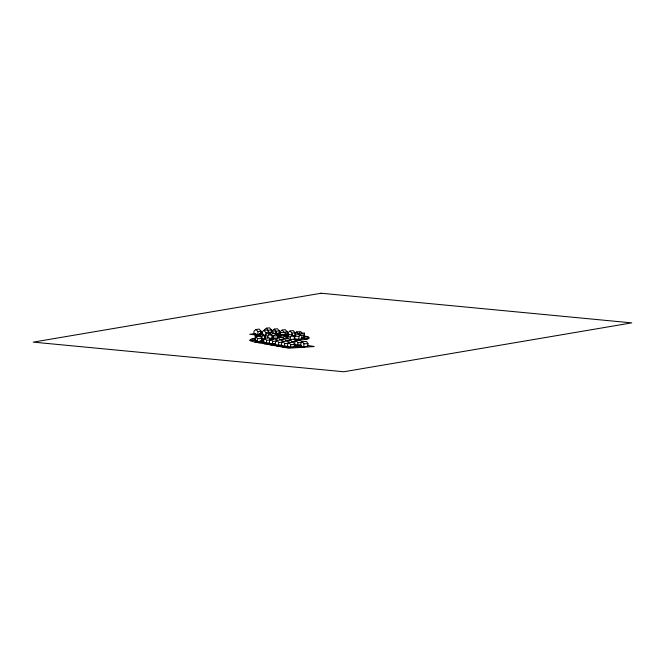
<?xml version="1.0" encoding="UTF-8"?>
<svg xmlns="http://www.w3.org/2000/svg" width="665" height="665" viewBox="0 0 665 665"><rect width="100%" height="100%" fill="white"/><g stroke="black" fill="none" stroke-linecap="round" stroke-linejoin="round"><path stroke-width="1" d="M253.947 333.988L254.005 331.162L256.025 329.507L259.2 329.109L261.129 331.228L261.062 334.054L257.895 334.453L253.947 333.988L255.526 333.788M254.795 340.181L255.277 335.177L260.289 335.376L260.613 336.98M255.435 340.854L255.501 338.028L256.474 336.44L261.187 336.324L262.068 338.51L262.01 341.336L257.297 341.453L255.435 340.854L257.322 340.812M257.297 341.453L257.363 338.626L256.474 336.44M257.895 334.453L257.954 331.619L256.025 329.507M263.415 334.595L261.802 336.681L261.736 339.507L264.886 339.108L264.953 336.282L263.415 334.595L259.45 334.129L258.369 335.526M261.844 334.919L261.902 332.084L263.922 330.43L267.097 330.04L269.026 332.151L268.984 334.038M269.525 342.932L263.456 342.583L263.523 339.757L265.069 338.144L269.142 337.878L270.605 340.039L266.54 340.305L265.069 338.144M264.778 338.394L264.836 335.559L266.914 333.539L269.932 334.096L271.927 335.842L271.86 338.676L269.824 338.809M265.809 334.437L265.85 332.55L263.922 330.43M266.474 343.132L266.54 340.305M267.812 337.995L267.854 336.108L269.932 334.096M275.559 344.029L269.491 343.68L269.549 340.854L271.104 339.241L275.177 338.975L276.64 341.137L272.567 341.403L271.104 339.241M269.757 334.902L269.799 333.015L271.819 331.361L274.994 330.962L276.923 333.082L276.881 334.969M271.395 331.827L271.436 329.94L269.508 327.82L266.332 328.219L264.321 329.873M272.509 344.229L272.567 341.403M272.716 339.898L272.85 335.825L277.92 335.95L277.92 337.537M272.816 339.3L272.85 335.825M276.116 333.148L276.166 331.261L274.229 329.142L272.218 330.796M276.707 340.779L276.748 338.892L278.294 337.28L282.367 337.014L283.83 339.175L279.766 339.441L278.294 337.28M277.987 337.33L278.028 335.443L276.033 333.689L273.016 333.14L270.946 335.16L273.955 335.709L276.033 333.689M278.535 345.334L278.602 342.5L277.139 340.339L275.584 341.951L275.518 344.786L281.586 345.135M276.1 334.088L279.275 333.697L279.333 330.862L277.405 328.743L274.229 329.142M280.048 334.553L280.115 331.727L282.126 330.073L285.302 329.674L287.23 331.793L287.172 334.62L284.786 334.919M282.733 341.877L282.775 339.99L284.329 338.377L288.394 338.111L289.865 340.272L285.792 340.538L284.329 338.377M284.57 346.432L284.637 343.606L283.165 341.444L281.619 343.049L281.553 345.883L287.621 346.232M285.185 336.706L285.327 332.641L280.256 332.517L280.165 334.703L285.227 334.828M285.268 337.055L285.327 332.641M286.848 339.175L286.889 337.296L284.894 335.542L281.885 334.994L279.807 337.014L282.825 337.562L284.894 335.542M287.247 338.41L287.288 336.523L289.366 334.503L292.376 335.052L294.371 336.806L294.304 339.632M296.391 340.58L297.862 342.741L301.927 342.467L300.464 340.314L296.391 340.58L294.844 342.184L294.67 347.263L290.597 347.529L287.588 346.98L287.646 344.154L289.2 342.541L293.265 342.276L294.736 344.437L290.663 344.703L289.2 342.541M287.945 335.484L288.012 332.658L290.023 331.004L293.199 330.605L295.127 332.724L295.069 335.551L291.893 335.95L291.96 333.115L290.023 331.004M288.768 342.974L288.81 341.087L290.364 339.474L294.429 339.208L295.892 341.369L291.827 341.635L290.364 339.474M290.239 339.898L290.306 337.072L292.376 335.052M290.597 347.529L290.663 344.703M294.819 336.033L294.753 338.867L298.851 339.308L301.827 338.892L301.893 336.066L300.447 334.387L296.349 333.938L294.819 336.033L298.918 336.482L300.447 334.387M295.169 336.324L295.235 333.498L296.69 331.893L300.896 331.652L302.259 333.813M300.846 345.368L297.795 345.567L297.862 342.741M298.851 339.308L298.918 336.482M303.822 346.665L303.888 343.838L302.425 341.677L300.871 343.29L300.813 346.116L303.822 346.665L307.895 346.399L307.962 343.572L306.49 341.411L302.425 341.677M301.12 338.044L304.154 338.119L304.312 333.107L299.25 332.982L299.159 335.168M277.92 335.95L277.82 338.136L272.758 338.011M304.312 333.107L304.221 335.293L300.173 335.193M280.198 336.931L280.098 337.529L280.256 332.517M304.154 338.119L304.254 337.521M260.007 336.831L260.289 335.376M257.954 331.619L261.129 331.228M271.436 329.94L268.269 330.33L266.332 328.219M255.734 333.522L249.782 334.271L259.051 335.36M260.688 332.907L262.675 332.658M265.85 332.55L269.026 332.151M276.166 331.261L279.333 330.862M268.993 333.065L271.37 332.766M260.655 334.828L262.633 334.578M276.923 333.082L273.747 333.481L271.819 331.361M287.23 331.793L284.063 332.192L282.126 330.073M277.471 334.636L280.447 334.262M291.96 333.115L295.127 332.724M277.438 336.557L280.414 336.182M285.368 335.567L288.344 335.193M292.874 336.207L295.842 335.833M269.674 339.192L272.683 338.992M277.139 340.339L281.204 340.073L282.667 342.234L278.602 342.5M254.803 338.46A25.328 3.001 1.3 0 0 254.861 342.026L264.022 341.428M258.635 342.716L264.737 342.317M295.036 340.33L299.026 340.073A25.328 3.001 1.3 0 0 303.722 335.892M263.456 342.583L265.493 342.45M283.165 341.444L287.238 341.178L288.701 343.34L284.637 343.606M264.662 343.813L269.749 343.481M269.491 343.68L272.542 343.481M270.697 344.911L275.784 344.578M303.888 343.838L307.962 343.572M276.731 346.008L282.833 345.609M297.829 344.819L294.778 345.019L297.795 345.567M282.758 347.113L287.845 346.781M298.02 346.108L301.07 345.908M287.588 346.98L290.638 346.781M299.732 333.963L298.053 334.054L296.69 331.893M257.363 338.626L262.068 338.51M303.19 337.089L308.252 337.022M250.048 340.472L255.859 340.522M301.952 338.443L307.953 338.818M251.977 338.984L254.878 339.192M261.661 339.699L263.589 339.84M278.668 332.857L280.688 333.09M286.723 333.797L288.735 334.038M277.297 333.464L279.275 333.697M285.194 334.387L287.172 334.62M268.726 333.606L270.738 333.847M276.781 334.553L279.799 334.911M284.836 335.501L288.859 335.975M260.705 333.148L262.717 333.381M276.815 335.044L279.832 335.393M284.861 335.983L287.887 336.34M259.724 333.514L262.75 333.872M277.845 335.642L279.865 335.883M284.894 336.473L287.912 336.822M262.825 335.035L265.792 335.376M263.174 335.842L265.235 336.083M259.816 336.448L261.802 336.681M261.91 338.759L264.886 339.108M287.288 336.523L290.306 337.072M294.321 339.208L299.026 340.073M264.836 335.559L267.854 336.108M270.613 338.194L273.44 338.709M269.849 338.31L271.86 338.676M307.188 345.26L314.229 346.548L288.793 348.211L254.861 342.026M298.843 344.753L300.854 345.118M294.071 345.393L304.055 347.213M294.52 346.108L301.511 347.379M293.98 346.631L298.967 347.546M273.556 343.414L275.568 343.78M291.652 346.714L294.67 347.263M260.148 340.738L262.01 341.336M255.277 335.177L255.609 336.773M299.25 332.982L299.258 334.57M263.614 341.037A12.668 1.496 1.3 0 1 264.471 339.657M270.106 340.139A6.334 0.748 1.3 0 1 271.071 340.031M293.839 336.606A12.668 1.496 1.3 0 1 294.886 336.814M321.178 293.24L33.25 342.126L343.822 371.76L631.75 322.874L321.178 293.24"/></g></svg>
